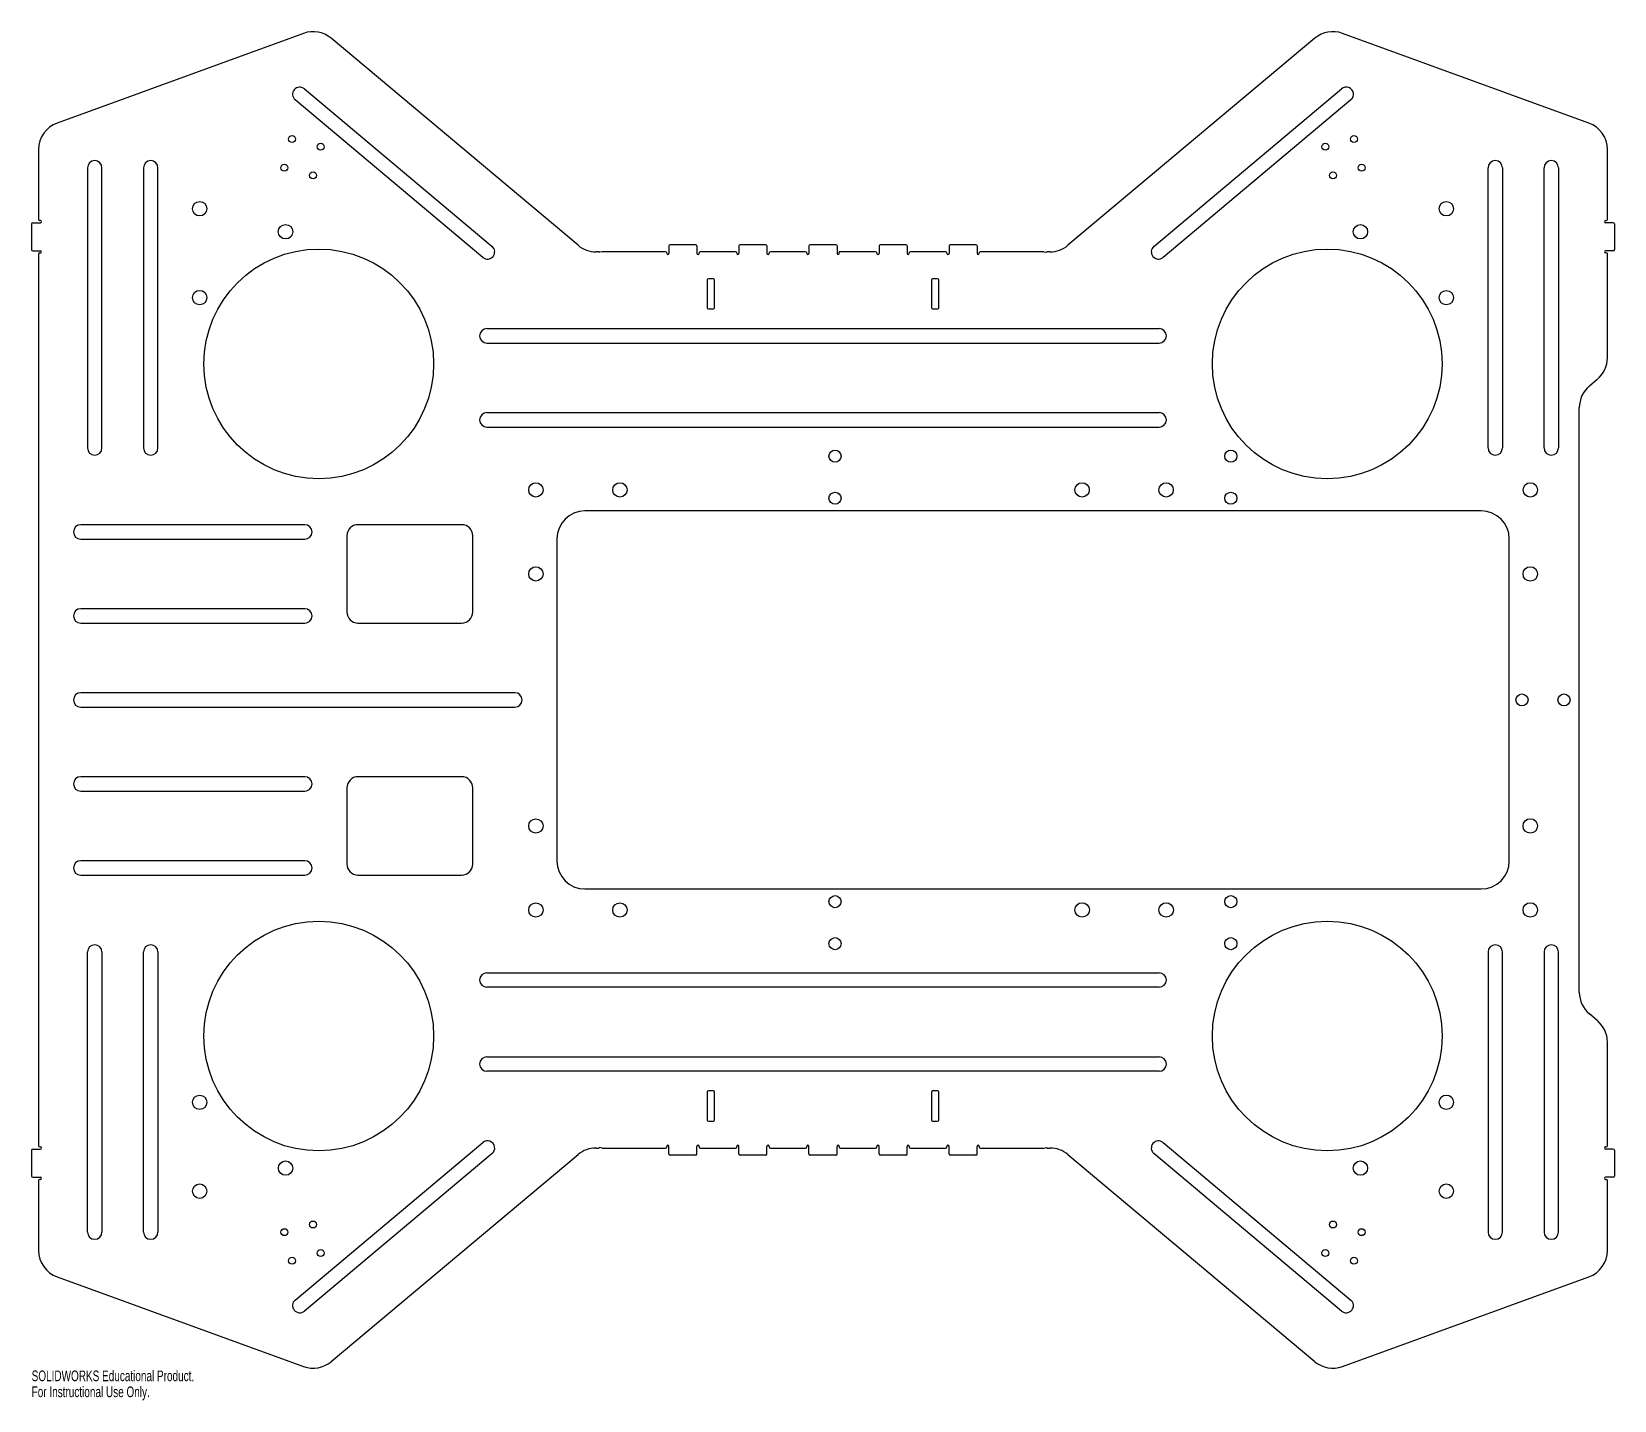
# Model space of a CAD drawing. Header units: inches. Extents: x -14.1 to 14.1, y -12.5 to 11.9.
import ezdxf

# ---------------------------------------------------------------- set-up
doc = ezdxf.new("R2010")
doc.units = ezdxf.units.IN
doc.header["$MEASUREMENT"] = 0
doc.styles.add('SLDTEXTSTYLE0', font='TXT', dxfattribs={"width": 0.7})

msp = doc.modelspace()

# ---------------------------------------------------------------- linework, layer by layer
at = {"color": 7, "linetype": 'Continuous', "lineweight": 25}
for p, q in [((-9.271, 11.901), (-13.671, 10.3)), ((13.671, 10.3), (9.271, 11.901)), ((-4.372, 8.117), (-8.779, 11.814)), ((8.779, 11.814), (4.372, 8.117)), ((-9.257, 10.911), (-5.906, 8.098)), ((5.906, 8.098), (9.257, 10.911)), ((-6.071, 7.902), (-9.423, 10.714)), ((9.423, 10.714), (6.071, 7.902)), ((-14, 9.83), (-14, 8.58)), ((14, 8.58), (14, 9.83)), ((-13.129, 9.5), (-13.129, 4.5)), ((-12.871, 4.5), (-12.871, 9.5)), ((-12.129, 9.5), (-12.129, 4.5)), ((-11.871, 4.5), (-11.871, 9.5)), ((11.871, 4.5), (11.871, 9.5)), ((12.129, 9.5), (12.129, 4.5)), ((12.871, 4.5), (12.871, 9.5)), ((13.129, 9.5), (13.129, 4.5)), ((-14.125, 8.5), (-14.125, 8.04)), ((-14.105, 8.52), (-13.97, 8.52)), ((-13.97, 8.56), (-13.98, 8.56)), ((13.97, 8.56), (13.98, 8.56)), ((14.105, 8.52), (13.97, 8.52)), ((14.125, 8.5), (14.125, 8.04)), ((-14.105, 8.02), (-13.97, 8.02)), ((-14, 7.96), (-14, -7.96)), ((-13.98, 7.98), (-13.97, 7.98)), ((-4, 8), (-4.051, 8)), ((-3.94, 8), (-3.99, 7.993)), ((-2.81, 8), (-3.94, 8)), ((-2.79, 7.98), (-2.79, 7.97)), ((-2.75, 8.105), (-2.75, 7.97)), ((-2.27, 8.125), (-2.73, 8.125)), ((-2.25, 8.105), (-2.25, 7.97)), ((-2.21, 7.97), (-2.21, 7.98)), ((-1.56, 8), (-2.19, 8)), ((-1.54, 7.98), (-1.54, 7.97)), ((-1.5, 8.105), (-1.5, 7.97)), ((-1.02, 8.125), (-1.48, 8.125)), ((-1, 8.105), (-1, 7.97)), ((-0.96, 7.97), (-0.96, 7.98)), ((-0.31, 8), (-0.94, 8)), ((-0.29, 7.98), (-0.29, 7.97)), ((-0.25, 8.105), (-0.25, 7.97)), ((0.23, 8.125), (-0.23, 8.125)), ((0.25, 8.105), (0.25, 7.97)), ((0.29, 7.97), (0.29, 8)), ((0.94, 8), (0.29, 8)), ((0.96, 7.98), (0.96, 7.97)), ((1, 8.105), (1, 7.97)), ((1.48, 8.125), (1.02, 8.125)), ((1.5, 8.105), (1.5, 7.97)), ((1.54, 7.97), (1.54, 7.98)), ((2.19, 8), (1.56, 8)), ((2.21, 7.98), (2.21, 7.97)), ((2.25, 8.105), (2.25, 7.97)), ((2.73, 8.125), (2.27, 8.125)), ((2.75, 8.105), (2.75, 7.97)), ((2.79, 7.97), (2.79, 7.98)), ((3.94, 8), (2.81, 8)), ((3.94, 8), (3.99, 7.993)), ((4.051, 8), (4, 8)), ((14.105, 8.02), (13.97, 8.02)), ((13.98, 7.98), (13.97, 7.98)), ((14, 6.108), (14, 7.96)), ((-2.066, 7.5), (-2.066, 7)), ((-1.954, 7.52), (-2.046, 7.52)), ((-1.934, 7), (-1.934, 7.5)), ((1.934, 7.5), (1.934, 7)), ((2.046, 7.52), (1.954, 7.52)), ((2.066, 7), (2.066, 7.5)), ((-2.046, 6.98), (-1.954, 6.98)), ((1.954, 6.98), (2.046, 6.98)), ((6, 6.628), (-6, 6.628)), ((-6, 6.372), (6, 6.372)), ((13.679, 5.605), (13.821, 5.725)), ((6, 5.128), (-6, 5.128)), ((13.5, -5.222), (13.5, 5.222)), ((-6, 4.872), (6, 4.872)), ((-9.25, 3.128), (-13.25, 3.128)), ((-6.45, 3.128), (-8.3, 3.128)), ((11.75, 3.375), (-4.25, 3.375)), ((-13.25, 2.872), (-9.25, 2.872)), ((-8.5, 2.929), (-8.5, 1.571)), ((-6.25, 1.571), (-6.25, 2.929)), ((-4.75, 2.875), (-4.75, -2.875)), ((12.25, -2.875), (12.25, 2.875)), ((-9.25, 1.629), (-13.25, 1.629)), ((-13.25, 1.371), (-9.25, 1.371)), ((-8.3, 1.371), (-6.45, 1.371)), ((-5.5, 0.129), (-13.25, 0.129)), ((-13.25, -0.129), (-5.5, -0.129)), ((-9.25, -1.371), (-13.25, -1.371)), ((-6.45, -1.371), (-8.3, -1.371)), ((-13.25, -1.629), (-9.25, -1.629)), ((-8.5, -1.571), (-8.5, -2.929)), ((-6.25, -2.929), (-6.25, -1.571)), ((-9.25, -2.872), (-13.25, -2.872)), ((-13.25, -3.128), (-9.25, -3.128)), ((-8.3, -3.128), (-6.45, -3.128)), ((-4.25, -3.375), (11.75, -3.375)), ((-13.129, -9.5), (-13.129, -4.5)), ((-12.871, -4.5), (-12.871, -9.5)), ((-12.129, -9.5), (-12.129, -4.5)), ((-11.871, -4.5), (-11.871, -9.5)), ((11.871, -4.5), (11.871, -9.5)), ((12.129, -9.5), (12.129, -4.5)), ((12.871, -4.5), (12.871, -9.5)), ((13.129, -9.5), (13.129, -4.5)), ((-6, -4.872), (6, -4.872)), ((6, -5.128), (-6, -5.128)), ((13.821, -5.725), (13.679, -5.605)), ((14, -7.96), (14, -6.108)), ((-6, -6.372), (6, -6.372)), ((6, -6.628), (-6, -6.628)), ((-2.066, -7), (-2.066, -7.5)), ((-1.954, -6.98), (-2.046, -6.98)), ((-1.934, -7.5), (-1.934, -7)), ((1.934, -7), (1.934, -7.5)), ((2.046, -6.98), (1.954, -6.98)), ((2.066, -7.5), (2.066, -7)), ((-2.046, -7.52), (-1.954, -7.52)), ((1.954, -7.52), (2.046, -7.52)), ((-9.423, -10.714), (-6.071, -7.902)), ((6.071, -7.902), (9.423, -10.714)), ((-14.125, -8.04), (-14.125, -8.5)), ((-14.105, -8.02), (-13.97, -8.02)), ((-13.98, -7.98), (-13.97, -7.98)), ((-5.906, -8.098), (-9.257, -10.911)), ((-8.779, -11.814), (-4.372, -8.117)), ((-4.051, -8), (-4, -8)), ((-3.94, -8), (-3.99, -7.993)), ((-3.94, -8), (-2.81, -8)), ((-2.79, -7.98), (-2.79, -7.97)), ((-2.75, -8.105), (-2.75, -7.97)), ((-2.27, -8.125), (-2.73, -8.125)), ((-2.25, -8.105), (-2.25, -7.97)), ((-2.21, -7.97), (-2.21, -7.98)), ((-2.19, -8), (-1.56, -8)), ((-1.54, -7.98), (-1.54, -7.97)), ((-1.5, -8.105), (-1.5, -7.97)), ((-1.02, -8.125), (-1.48, -8.125)), ((-1, -8.105), (-1, -7.97)), ((-0.96, -7.97), (-0.96, -7.98)), ((-0.94, -8), (-0.31, -8)), ((-0.29, -7.98), (-0.29, -7.97)), ((-0.25, -8.105), (-0.25, -7.97)), ((0.23, -8.125), (-0.23, -8.125)), ((0.25, -8.105), (0.25, -7.97)), ((0.29, -7.97), (0.29, -7.98)), ((0.31, -8), (0.94, -8)), ((0.96, -7.98), (0.96, -7.97)), ((1, -8.105), (1, -7.97)), ((1.48, -8.125), (1.02, -8.125)), ((1.5, -8.105), (1.5, -7.97)), ((1.54, -7.97), (1.54, -7.98)), ((1.56, -8), (2.19, -8)), ((2.21, -7.98), (2.21, -7.97)), ((2.25, -8.105), (2.25, -7.97)), ((2.73, -8.125), (2.27, -8.125)), ((2.75, -8.105), (2.75, -7.97)), ((2.79, -7.97), (2.79, -7.98)), ((2.81, -8), (3.94, -8)), ((3.94, -8), (3.99, -7.993)), ((4, -8), (4.051, -8)), ((4.372, -8.117), (8.779, -11.814)), ((9.257, -10.911), (5.906, -8.098)), ((13.98, -7.98), (13.97, -7.98)), ((14.105, -8.02), (13.97, -8.02)), ((14.125, -8.04), (14.125, -8.5)), ((-14.105, -8.52), (-13.97, -8.52)), ((-14, -8.58), (-14, -9.83)), ((-13.97, -8.56), (-13.98, -8.56)), ((14.105, -8.52), (13.97, -8.52)), ((13.97, -8.56), (13.98, -8.56)), ((14, -9.83), (14, -8.58)), ((-13.671, -10.3), (-9.271, -11.901)), ((9.271, -11.901), (13.671, -10.3))]:
    msp.add_line(p, q, dxfattribs=at)
for centre, radius in [((-9.477, 10.013), 0.062), ((-8.966, 9.876), 0.062), ((8.966, 9.876), 0.062), ((9.477, 10.013), 0.062), ((-9.613, 9.502), 0.062), ((-9.103, 9.365), 0.062), ((9.103, 9.365), 0.062), ((9.613, 9.502), 0.062), ((-11.126, 8.77), 0.129), ((11.126, 8.77), 0.129), ((-9.593, 8.359), 0.129), ((9.593, 8.359), 0.128), ((-9, 6), 2.05), ((9, 6), 2.05), ((-11.126, 7.183), 0.129), ((11.126, 7.183), 0.128), ((0.215, 4.351), 0.108), ((7.279, 4.351), 0.108), ((-5.125, 3.75), 0.128), ((-3.625, 3.75), 0.128), ((0.215, 3.601), 0.108), ((4.625, 3.75), 0.128), ((6.125, 3.75), 0.128), ((7.279, 3.601), 0.108), ((12.625, 3.75), 0.128), ((-5.125, 2.25), 0.128), ((12.625, 2.25), 0.129), ((12.476, 0), 0.108), ((13.226, 0), 0.108), ((-5.125, -2.25), 0.128), ((12.625, -2.25), 0.129), ((-5.125, -3.75), 0.128), ((-3.625, -3.75), 0.128), ((0.215, -3.601), 0.108), ((4.625, -3.75), 0.129), ((6.125, -3.75), 0.129), ((7.279, -3.601), 0.108), ((12.625, -3.75), 0.129), ((-9, -6), 2.05), ((9, -6), 2.05), ((0.215, -4.351), 0.108), ((7.279, -4.351), 0.108), ((-11.126, -7.183), 0.128), ((11.126, -7.183), 0.129), ((-9.593, -8.359), 0.128), ((9.593, -8.359), 0.128), ((-11.126, -8.77), 0.128), ((11.126, -8.77), 0.129), ((-9.103, -9.365), 0.062), ((9.103, -9.365), 0.062), ((-9.613, -9.502), 0.062), ((9.613, -9.502), 0.062), ((-8.966, -9.876), 0.062), ((8.966, -9.876), 0.062), ((-9.477, -10.013), 0.062), ((9.477, -10.013), 0.062)]:
    msp.add_circle(centre, radius, dxfattribs=at)
for centre, radius, start, end in [((-9.1, 11.431), 0.5, 50, 110), ((9.1, 11.431), 0.5, 70, 130), ((-9.34, 10.812), 0.128, 50, 230), ((9.34, 10.812), 0.129, 310, 130), ((-13.5, 9.83), 0.5, 110, 180), ((13.5, 9.83), 0.5, 0, 70), ((-13, 9.5), 0.129, 0, 180), ((-12, 9.5), 0.129, 0, 180), ((12, 9.5), 0.129, 0, 180), ((13, 9.5), 0.129, 0, 180), ((-14.105, 8.5), 0.02, 90, 180), ((-13.98, 8.58), 0.02, 180, 270), ((-13.97, 8.54), 0.02, 270, 90), ((13.97, 8.54), 0.02, 90, 270), ((13.98, 8.58), 0.02, 270, 0), ((14.105, 8.5), 0.02, 360, 90), ((-14.105, 8.04), 0.02, 180, 270), ((-13.98, 7.96), 0.02, 90, 180), ((-13.97, 8), 0.02, 270, 90), ((-5.989, 8), 0.129, 230, 50), ((-4.051, 8.5), 0.5, 230, 270), ((-3.991, 8.003), 0.01, 199.5423, 277.5946), ((-2.81, 7.98), 0.02, 0, 90), ((-2.77, 7.97), 0.02, 180, 0), ((-2.73, 8.105), 0.02, 90, 180), ((-2.27, 8.105), 0.02, 360, 90), ((-2.23, 7.97), 0.02, 180, 0), ((-2.19, 7.98), 0.02, 90, 180), ((-1.56, 7.98), 0.02, 0, 90), ((-1.52, 7.97), 0.02, 180, 0), ((-1.48, 8.105), 0.02, 90, 180), ((-1.02, 8.105), 0.02, 360, 90), ((-0.98, 7.97), 0.02, 180, 0), ((-0.94, 7.98), 0.02, 90, 180), ((-0.31, 7.98), 0.02, 0, 90), ((-0.27, 7.97), 0.02, 180, 0), ((-0.23, 8.105), 0.02, 90, 180), ((0.23, 8.105), 0.02, 360, 90), ((0.27, 7.97), 0.02, 180, 0), ((0.94, 7.98), 0.02, 0, 90), ((0.98, 7.97), 0.02, 180, 0), ((1.02, 8.105), 0.02, 90, 180), ((1.48, 8.105), 0.02, 360, 90), ((1.52, 7.97), 0.02, 180, 0), ((1.56, 7.98), 0.02, 90, 180), ((2.19, 7.98), 0.02, 0, 90), ((2.23, 7.97), 0.02, 180, 0), ((2.27, 8.105), 0.02, 90, 180), ((2.73, 8.105), 0.02, 0, 90), ((2.77, 7.97), 0.02, 180, 0), ((2.81, 7.98), 0.02, 90, 180), ((3.991, 8.003), 0.01, 262.4054, 340.4577), ((4.051, 8.5), 0.5, 270, 310), ((5.989, 8), 0.129, 130, 310), ((13.97, 8), 0.02, 90, 270), ((13.98, 7.96), 0.02, 0, 90), ((14.105, 8.04), 0.02, 270, 360), ((-2.046, 7.5), 0.02, 90, 180), ((-1.954, 7.5), 0.02, 360, 90), ((1.954, 7.5), 0.02, 90, 180), ((2.046, 7.5), 0.02, 360, 90), ((-2.046, 7), 0.02, 180, 270), ((-1.954, 7), 0.02, 270, 0), ((1.954, 7), 0.02, 180, 270), ((2.046, 7), 0.02, 270, 0), ((-6, 6.5), 0.129, 90, 270), ((6, 6.5), 0.129, 270, 90), ((13.5, 6.108), 0.5, 310, 0), ((14, 5.222), 0.5, 130, 180), ((-6, 5), 0.129, 90, 270), ((6, 5), 0.129, 270, 90), ((-13, 4.5), 0.129, 180, 0), ((-12, 4.5), 0.129, 180, 0), ((12, 4.5), 0.129, 180, 0), ((13, 4.5), 0.129, 180, 0), ((-13.25, 3), 0.129, 90, 270), ((-9.25, 3), 0.129, 270, 90), ((-8.3, 2.929), 0.2, 90, 180), ((-6.45, 2.929), 0.2, 0, 90), ((-4.25, 2.875), 0.5, 90, 180), ((11.75, 2.875), 0.5, 0, 90), ((-13.25, 1.5), 0.129, 90, 270), ((-9.25, 1.5), 0.129, 270, 90), ((-8.3, 1.571), 0.2, 180, 270), ((-6.45, 1.571), 0.2, 270, 0), ((-13.25, 0), 0.129, 90, 270), ((-5.5, 0), 0.129, 270, 90), ((-13.25, -1.5), 0.129, 90, 270), ((-9.25, -1.5), 0.129, 270, 90), ((-8.3, -1.571), 0.2, 90, 180), ((-6.45, -1.571), 0.2, 0, 90), ((-13.25, -3), 0.129, 90, 270), ((-9.25, -3), 0.129, 270, 90), ((-8.3, -2.929), 0.2, 180, 270), ((-6.45, -2.929), 0.2, 270, 0), ((-4.25, -2.875), 0.5, 180, 270), ((11.75, -2.875), 0.5, 270, 0), ((-13, -4.5), 0.129, 0, 180), ((-12, -4.5), 0.129, 0, 180), ((12, -4.5), 0.129, 0, 180), ((13, -4.5), 0.129, 0, 180), ((-6, -5), 0.129, 90, 270), ((6, -5), 0.129, 270, 90), ((14, -5.222), 0.5, 180, 230), ((13.5, -6.108), 0.5, 0, 50), ((-6, -6.5), 0.129, 90, 270), ((6, -6.5), 0.129, 270, 90), ((-2.046, -7), 0.02, 90, 180), ((-1.954, -7), 0.02, 360, 90), ((1.954, -7), 0.02, 90, 180), ((2.046, -7), 0.02, 360, 90), ((-2.046, -7.5), 0.02, 180, 270), ((-1.954, -7.5), 0.02, 270, 0), ((1.954, -7.5), 0.02, 180, 270), ((2.046, -7.5), 0.02, 270, 0), ((-5.989, -8), 0.129, 310, 130), ((5.989, -8), 0.129, 50, 230), ((-14.105, -8.04), 0.02, 90, 180), ((-13.98, -7.96), 0.02, 180, 270), ((-13.97, -8), 0.02, 270, 90), ((-4.051, -8.5), 0.5, 90, 130), ((-3.991, -8.003), 0.01, 82.4054, 160.4577), ((-2.81, -7.98), 0.02, 270, 0), ((-2.77, -7.97), 0.02, 0, 180), ((-2.73, -8.105), 0.02, 180, 270), ((-2.27, -8.105), 0.02, 270, 0), ((-2.23, -7.97), 0.02, 360, 180), ((-2.19, -7.98), 0.02, 180, 270), ((-1.56, -7.98), 0.02, 270, 0), ((-1.52, -7.97), 0.02, 0, 180), ((-1.48, -8.105), 0.02, 180, 270), ((-1.02, -8.105), 0.02, 270, 0), ((-0.98, -7.97), 0.02, 360, 180), ((-0.94, -7.98), 0.02, 180, 270), ((-0.31, -7.98), 0.02, 270, 0), ((-0.27, -7.97), 0.02, 0, 180), ((-0.23, -8.105), 0.02, 180, 270), ((0.23, -8.105), 0.02, 270, 0), ((0.27, -7.97), 0.02, 360, 180), ((0.31, -7.98), 0.02, 180, 270), ((0.94, -7.98), 0.02, 270, 0), ((0.98, -7.97), 0.02, 0, 180), ((1.02, -8.105), 0.02, 180, 270), ((1.48, -8.105), 0.02, 270, 0), ((1.52, -7.97), 0.02, 360, 180), ((1.56, -7.98), 0.02, 180, 270), ((2.19, -7.98), 0.02, 270, 0), ((2.23, -7.97), 0.02, 0, 180), ((2.27, -8.105), 0.02, 180, 270), ((2.73, -8.105), 0.02, 270, 0), ((2.77, -7.97), 0.02, 360, 180), ((2.81, -7.98), 0.02, 180, 270), ((3.991, -8.003), 0.01, 19.5423, 97.5946), ((4.051, -8.5), 0.5, 50, 90), ((13.97, -8), 0.02, 90, 270), ((13.98, -7.96), 0.02, 270, 0), ((14.105, -8.04), 0.02, 0, 90), ((-14.105, -8.5), 0.02, 180, 270), ((-13.98, -8.58), 0.02, 90, 180), ((-13.97, -8.54), 0.02, 270, 90), ((13.97, -8.54), 0.02, 90, 270), ((13.98, -8.58), 0.02, 0, 90), ((14.105, -8.5), 0.02, 270, 0), ((-13, -9.5), 0.129, 180, 0), ((-12, -9.5), 0.129, 180, 0), ((12, -9.5), 0.129, 180, 0), ((13, -9.5), 0.129, 180, 0), ((-13.5, -9.83), 0.5, 180, 250), ((13.5, -9.83), 0.5, 290, 0), ((-9.34, -10.812), 0.129, 130, 310), ((9.34, -10.812), 0.129, 230, 50), ((-9.1, -11.431), 0.5, 250, 310), ((9.1, -11.431), 0.5, 230, 290)]:
    msp.add_arc(centre, radius, start, end, dxfattribs=at)

# ---------------------------------------------------------------- texts
at = {"color": 7, "linetype": 'Continuous', "char_height": 0.1903, "attachment_point": 1, "style": 'SLDTEXTSTYLE0'}
for s, insert in [('SOLIDWORKS Educational Product.', (-14.125, -11.972)), ('For Instructional Use Only.', (-14.125, -12.257))]:
    msp.add_mtext(s, dxfattribs=dict(at, insert=insert))

doc.saveas('drawing.dxf')
